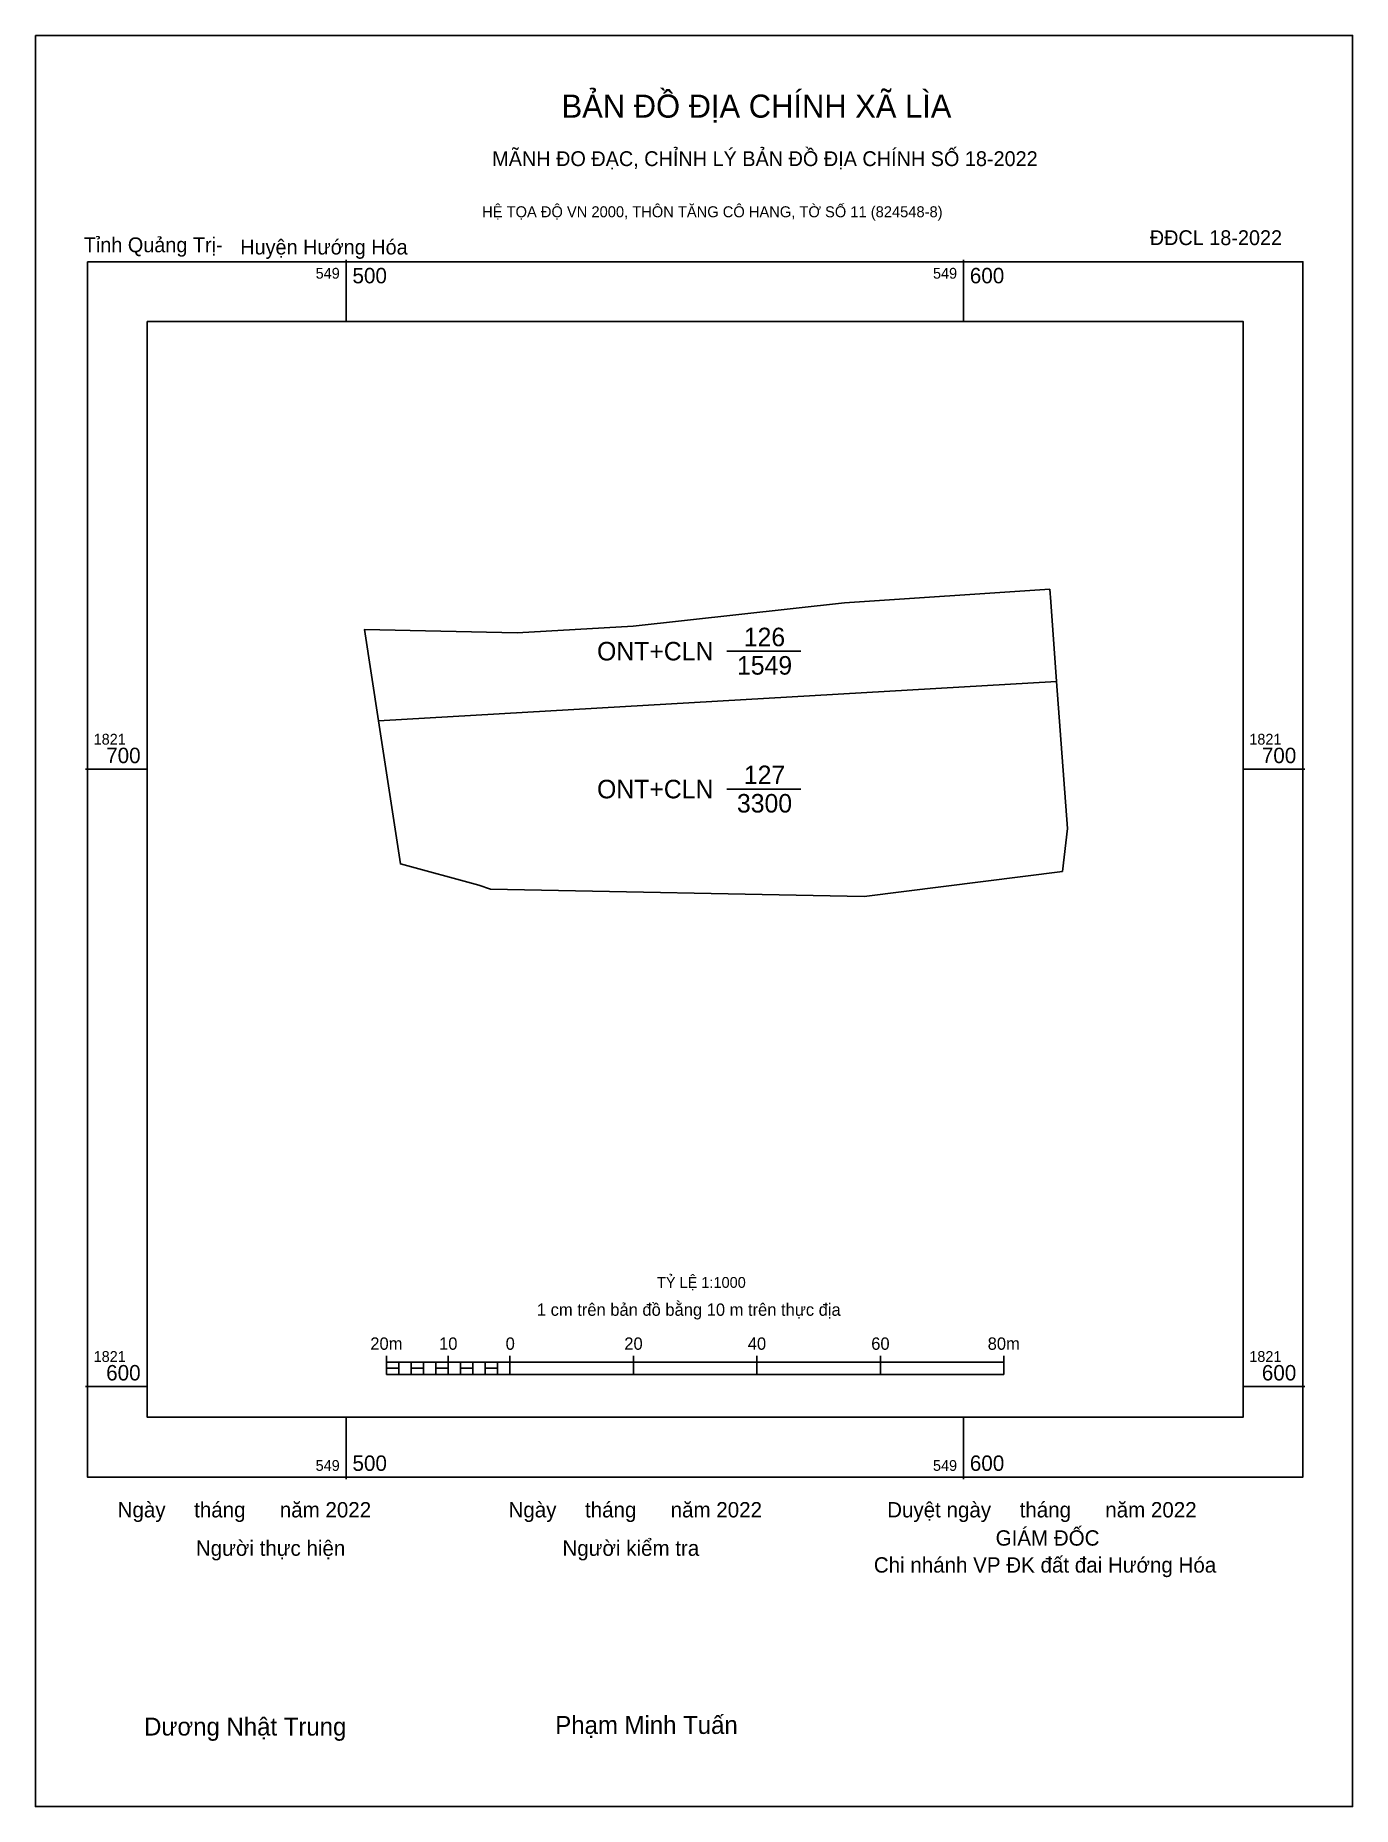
# Model space of a CAD drawing. Extents: x 549450 to 549663, y 1821532 to 1821819.
import ezdxf

# ---------------------------------------------------------------- set-up
doc = ezdxf.new("R2010")
doc.units = 0
for name, color, linetype in [('Level 10', 7, 'Continuous'), ('Level 13', 7, 'Continuous'), ('Level 15', 7, 'Continuous'), ('Level 27', 7, 'Continuous'), ('Level 5', 7, 'Continuous'), ('Level 6', 7, 'Continuous'), ('Level 62', 7, 'Continuous'), ('Level 63', 7, 'Continuous'), ('Level 9', 7, 'Continuous')]:
    doc.layers.add(name, color=color, linetype=linetype)

msp = doc.modelspace()

# ---------------------------------------------------------------- linework, layer by layer
at = {"layer": 'Level 10'}
for p, q in [((549561.62, 1821719.14), (549573.64, 1821719.14)), ((549561.62, 1821696.8), (549573.64, 1821696.8))]:
    msp.add_line(p, q, dxfattribs=at)
msp.add_lwpolyline([(549583.91, 1821679.38), (549523.33, 1821680.57), (549521.46, 1821681.21), (549508.77, 1821684.68), (549505.23, 1821707.83), (549615.06, 1821714.22), (549616.8, 1821690.42), (549616.01, 1821683.47)], close=True, dxfattribs=at)
at = {"layer": 'Level 15'}
msp.add_lwpolyline([(549449.64, 1821818.89), (549663, 1821818.89), (549663, 1821531.97), (549449.64, 1821531.97)], close=True, dxfattribs=at)
at = {"layer": 'Level 27'}
for p, q in [((549615.06, 1821714.22), (549615.06, 1821714.23)), ((549505.23, 1821707.83), (549505.23, 1821707.84)), ((549616.01, 1821683.47), (549616.01, 1821683.46)), ((549523.33, 1821680.57), (549523.32, 1821680.57))]:
    msp.add_line(p, q, dxfattribs=at)
at = {"layer": 'Level 5'}
msp.add_lwpolyline([(549614.12, 1821727.15), (549615.06, 1821714.22), (549505.23, 1821707.83), (549502.96, 1821722.66), (549527.66, 1821722.11), (549546.47, 1821723.17), (549580.69, 1821726.98), (549613.95, 1821729.18)], close=True, dxfattribs=at)
at = {"layer": 'Level 62'}
msp.add_lwpolyline([(549467.76, 1821772.55), (549645.27, 1821772.55), (549645.27, 1821595.03), (549467.76, 1821595.03)], close=True, dxfattribs=at)
at = {"layer": 'Level 63'}
for p, q in [((549500, 1821782.55), (549500, 1821772.55)), ((549600, 1821782.55), (549600, 1821772.55)), ((549457.76, 1821700), (549467.76, 1821700)), ((549645.27, 1821700), (549655.27, 1821700)), ((549506.51, 1821604.97), (549506.51, 1821601.97)), ((549506.51, 1821603.97), (549606.51, 1821603.97)), ((549508.51, 1821603.97), (549508.51, 1821601.97)), ((549510.51, 1821603.97), (549510.51, 1821601.97)), ((549512.51, 1821603.97), (549512.51, 1821601.97)), ((549514.51, 1821603.97), (549514.51, 1821601.97)), ((549516.51, 1821604.97), (549516.51, 1821601.97)), ((549516.51, 1821603.97), (549516.51, 1821601.97)), ((549518.51, 1821603.97), (549518.51, 1821601.97)), ((549520.51, 1821603.97), (549520.51, 1821601.97)), ((549522.51, 1821603.97), (549522.51, 1821601.97)), ((549524.51, 1821603.97), (549524.51, 1821601.97)), ((549526.51, 1821604.97), (549526.51, 1821601.97)), ((549526.51, 1821603.97), (549526.51, 1821601.97)), ((549546.51, 1821604.97), (549546.51, 1821601.97)), ((549566.51, 1821604.97), (549566.51, 1821601.97)), ((549586.51, 1821604.97), (549586.51, 1821601.97)), ((549606.51, 1821604.97), (549606.51, 1821601.97)), ((549457.76, 1821600), (549467.76, 1821600)), ((549506.51, 1821601.97), (549606.51, 1821601.97)), ((549645.27, 1821600), (549655.27, 1821600)), ((549500, 1821595.03), (549500, 1821585.03)), ((549600, 1821595.03), (549600, 1821585.03))]:
    msp.add_line(p, q, dxfattribs=at)
for points in [[(549458.07, 1821782.23), (549654.96, 1821782.23), (549654.96, 1821585.35), (549458.07, 1821585.35)], [(549506.51, 1821602.97), (549508.51, 1821602.97), (549508.51, 1821601.97), (549506.51, 1821601.97)], [(549506.51, 1821602.97), (549508.51, 1821602.97), (549508.51, 1821601.97), (549506.51, 1821601.97)], [(549510.51, 1821602.97), (549512.51, 1821602.97), (549512.51, 1821601.97), (549510.51, 1821601.97)], [(549514.51, 1821602.97), (549516.51, 1821602.97), (549516.51, 1821601.97), (549514.51, 1821601.97)], [(549518.51, 1821602.97), (549520.51, 1821602.97), (549520.51, 1821601.97), (549518.51, 1821601.97)], [(549522.51, 1821602.97), (549524.51, 1821602.97), (549524.51, 1821601.97), (549522.51, 1821601.97)]]:
    msp.add_lwpolyline(points, close=True, dxfattribs=at)

# ---------------------------------------------------------------- texts
at = {"layer": 'Level 13'}
for s, p in [('ONT+CLN', (549540.62, 1821717.64)), ('126', (549564.39, 1821719.94)), ('1549', (549563.29, 1821715.34)), ('127', (549564.4, 1821697.6)), ('ONT+CLN', (549540.62, 1821695.3)), ('3300', (549563.28, 1821693))]:
    msp.add_text(s, height=3, dxfattribs=at).set_placement(p)
at = {"layer": 'Level 6'}
msp.add_text('TỶ LỆ 1:1000', height=1.7579, dxfattribs=at).set_placement((549550.33, 1821616))
at = {"layer": 'Level 63'}
for s, height, p in [('BẢN ĐỒ ĐỊA CHÍNH XÃ LÌA', 3.7437, (549534.87, 1821805.56)), ('MÃNH ĐO ĐẠC, CHỈNH LÝ BẢN ĐỒ ĐỊA CHÍNH SỐ 18-2022', 2.4022, (549523.63, 1821797.72)), ('HỆ TỌA ĐỘ VN 2000, THÔN TĂNG CÔ HANG, TỜ SỐ 11 (824548-8)', 1.7782, (549522, 1821789.43)), ('549', 1.75, (549495.03, 1821779.48)), ('500', 2.5, (549501, 1821778.73)), ('549', 1.75, (549595.03, 1821779.48)), ('600', 2.5, (549601, 1821778.73)), ('1821', 1.75, (549459.07, 1821704)), ('700', 2.5, (549461.1, 1821701)), ('1821', 1.75, (549646.27, 1821704)), ('700', 2.5, (549648.3, 1821701)), ('1 cm trên bản đồ bằng 10 m trên thực địa', 2, (549530.87, 1821611.47)), ('1821', 1.75, (549459.07, 1821604)), ('20m', 2, (549503.89, 1821605.97)), ('10', 2, (549515.03, 1821605.97)), ('0', 2, (549525.81, 1821605.97)), ('20', 2, (549545.03, 1821605.97)), ('40', 2, (549565.03, 1821605.97)), ('60', 2, (549585.03, 1821605.97)), ('80m', 2, (549603.89, 1821605.97)), ('1821', 1.75, (549646.27, 1821604)), ('600', 2.5, (549461.1, 1821601)), ('600', 2.5, (549648.3, 1821601)), ('500', 2.5, (549501, 1821586.35)), ('600', 2.5, (549601, 1821586.35)), ('549', 1.75, (549495.03, 1821586.35)), ('549', 1.75, (549595.03, 1821586.35)), ('Ngày     tháng      năm 2022', 2.4883, (549462.96, 1821578.81)), ('Ngày     tháng      năm 2022', 2.4883, (549526.27, 1821578.81)), ('Duyệt ngày     tháng      năm 2022', 2.4883, (549587.61, 1821578.81)), ('GIÁM ĐỐC', 2.488, (549605.18, 1821574.24)), ('Người thực hiện', 2.4883, (549475.63, 1821572.59)), ('Người kiểm tra', 2.4883, (549535.01, 1821572.59)), ('Chi nhánh VP ĐK đất đai Hướng Hóa', 2.4883, (549585.45, 1821569.87)), ('Dương Nhật Trung', 2.9024, (549467.25, 1821543.48)), ('Phạm Minh Tuấn', 2.9024, (549533.85, 1821543.74))]:
    msp.add_text(s, height=height, dxfattribs=at).set_placement(p)
at = {"layer": 'Level 9'}
for s, p in [('ĐĐCL 18-2022', (549630.15, 1821784.92)), ('Tỉnh Quảng Trị-', (549457.47, 1821783.76)), ('Huyện Hướng Hóa', (549482.82, 1821783.4))]:
    msp.add_text(s, height=2.4022, dxfattribs=at).set_placement(p)

doc.saveas('drawing.dxf')
